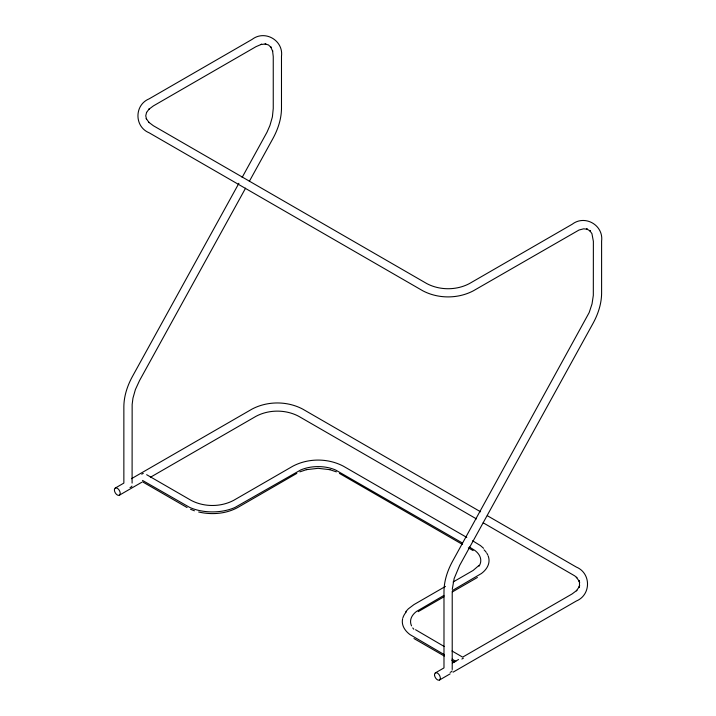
<?xml version="1.0" encoding="UTF-8"?>
<svg xmlns="http://www.w3.org/2000/svg" width="716" height="716" viewBox="0 0 716 716"><rect width="100%" height="100%" fill="white"/><g stroke="black" fill="none" stroke-linecap="round" stroke-linejoin="round"><path stroke-width="1.07" d="M452.27 589.304L454.132 578.582L459.645 565.425L593.143 323.176C598.093 314.055 601.485 303.853 601.601 293.399L601.601 241.203C603.749 225.227 584.981 214.379 572.218 224.233L469.392 283.599C456.423 290.445 439.767 290.445 426.808 283.599L153.385 125.739L148.552 122.105L149.116 122.615L146.189 118.525L146.583 119.277L145.742 115.822L146.583 112.367M238.911 183.278L132.317 376.688C127.367 385.808 123.984 396.011 123.859 406.464L123.859 483.094L115.249 488.061M242.142 177.416L266.996 132.218L269.941 125.479L272.393 116.896L273.252 108.501L273.252 56.537L272.528 50.532L272.68 51.283L270.603 46.692L271.051 47.417L268.482 44.956L265.072 43.962L265.922 43.989L260.91 44.482L261.635 44.249L256.077 46.621L153.385 105.905L148.552 109.539L149.116 109.029L146.601 112.412M245.57 188.174L139.522 380.608L135.396 389.567L132.952 398.15L132.147 404.486L132.093 483.094M249.338 181.336L273.02 138.358C277.969 129.229 281.361 119.035 281.486 108.581L281.486 56.376C283.634 40.4 264.857 29.562 252.095 39.407L149.134 98.853C134.223 104.984 134.223 126.66 149.134 132.791L422.825 290.803C438.281 298.939 457.918 298.939 473.374 290.803L579.038 230.015L583.603 228.834L587.415 229.21L586.601 228.905L590.36 231.071L589.689 230.525L591.926 233.631L593.376 241.355L593.322 295.377L592.034 303.897L589.178 312.561L452.44 561.505C447.491 570.625 444.099 580.828 443.983 591.282L443.983 667.912L435.373 672.888M405.65 611.822L408.326 608.842L413.964 604.599L445.459 586.413M479.093 565.318L473.133 570.437L453.094 582.001M131.449 478.709L252.095 409.06C267.551 400.924 287.179 400.924 302.635 409.06L480.588 511.797M119.366 495.195L141.679 482.315M150.378 477.286L256.077 416.265C269.037 409.418 285.693 409.418 298.661 416.265L476.435 518.903M296.818 473.392L237.64 507.555C225.844 513.945 211.614 514.983 198.654 512.003M443.911 595.417L416.515 611.437A28.801 16.629 0 0 0 411.548 625.865M452.494 590.458L481.376 573.543A37.053 21.39 0 0 0 488.151 555.885M418.216 611.643L443.983 596.768M452.575 591.81L477.384 577.481M452.44 663.025L458.535 659.508M439.49 680.012L450.158 673.854M453.067 672.172L576.335 601.01C591.237 594.88 591.237 573.203 576.335 567.072L487.354 515.708M299.843 471.862L306.627 469.598M306.296 469.678L318.11 468.318L329.924 469.678M329.593 469.598L336.377 471.862M190.554 509.3L194.448 510.803M483.193 522.805L574.733 575.87L576.917 577.749L576.344 577.248L579.28 581.329L578.877 580.587L579.62 582.726L579.477 581.866L579.477 586.207L579.62 585.348L578.877 587.496L579.28 586.744L576.344 590.834L576.917 590.324L572.084 593.958L462.652 657.136L452.02 650.996M466.778 537.43L343.385 466.188C327.928 458.043 308.292 458.043 292.835 466.188L233.667 500.35C220.698 507.197 204.042 507.197 191.083 500.35L146.646 474.69M472.569 540.768L480.418 545.547L483.586 548.304M462.572 543.104L335.643 470.036A28.801 16.629 0 0 0 300.577 470.036L234.929 507.483A37.053 21.39 0 0 1 189.821 507.483L142.529 480.427M469.347 547.024L474.824 550.398A28.801 16.629 0 0 1 479.04 566.204M339.402 473.392L462.554 544.491M468.327 547.821L473.133 550.604M444.296 646.539L415.557 629.731M444.466 654.746L409.973 634.582A37.053 21.39 0 0 1 402.634 618.767M452.073 659.141L455.877 661.342M142.529 481.823L187.1 507.555M413.964 638.529L444.305 656.053M451.894 660.429L454.741 662.076M452.217 591.353L452.217 669.496M452.073 670.901A4.117 2.372 0 0 1 450.158 672.351M461.901 659.078A4.117 2.372 -60 0 1 463.404 658.21M131.95 486.083A4.117 2.372 0 0 1 130.035 487.524M141.777 474.26A4.117 2.372 -60 0 1 143.281 473.383M413.821 629.239A28.801 16.629 0 0 1 412.756 627.923M484.061 549.825A37.053 21.39 0 0 1 486.209 552.331M486.791 553.2A37.053 21.39 0 0 1 487.766 554.981M402.884 617.845A37.053 21.39 0 0 1 406.509 611.688M434.514 674.767A4.117 2.372 60 0 0 438.881 680.2A4.117 2.372 60 0 0 438.881 674.383A4.117 2.372 60 0 0 434.514 674.767M114.399 489.95A4.117 2.372 60 0 0 118.758 495.382A4.117 2.372 60 0 0 118.758 489.556A4.117 2.372 60 0 0 114.399 489.95"/></g></svg>
